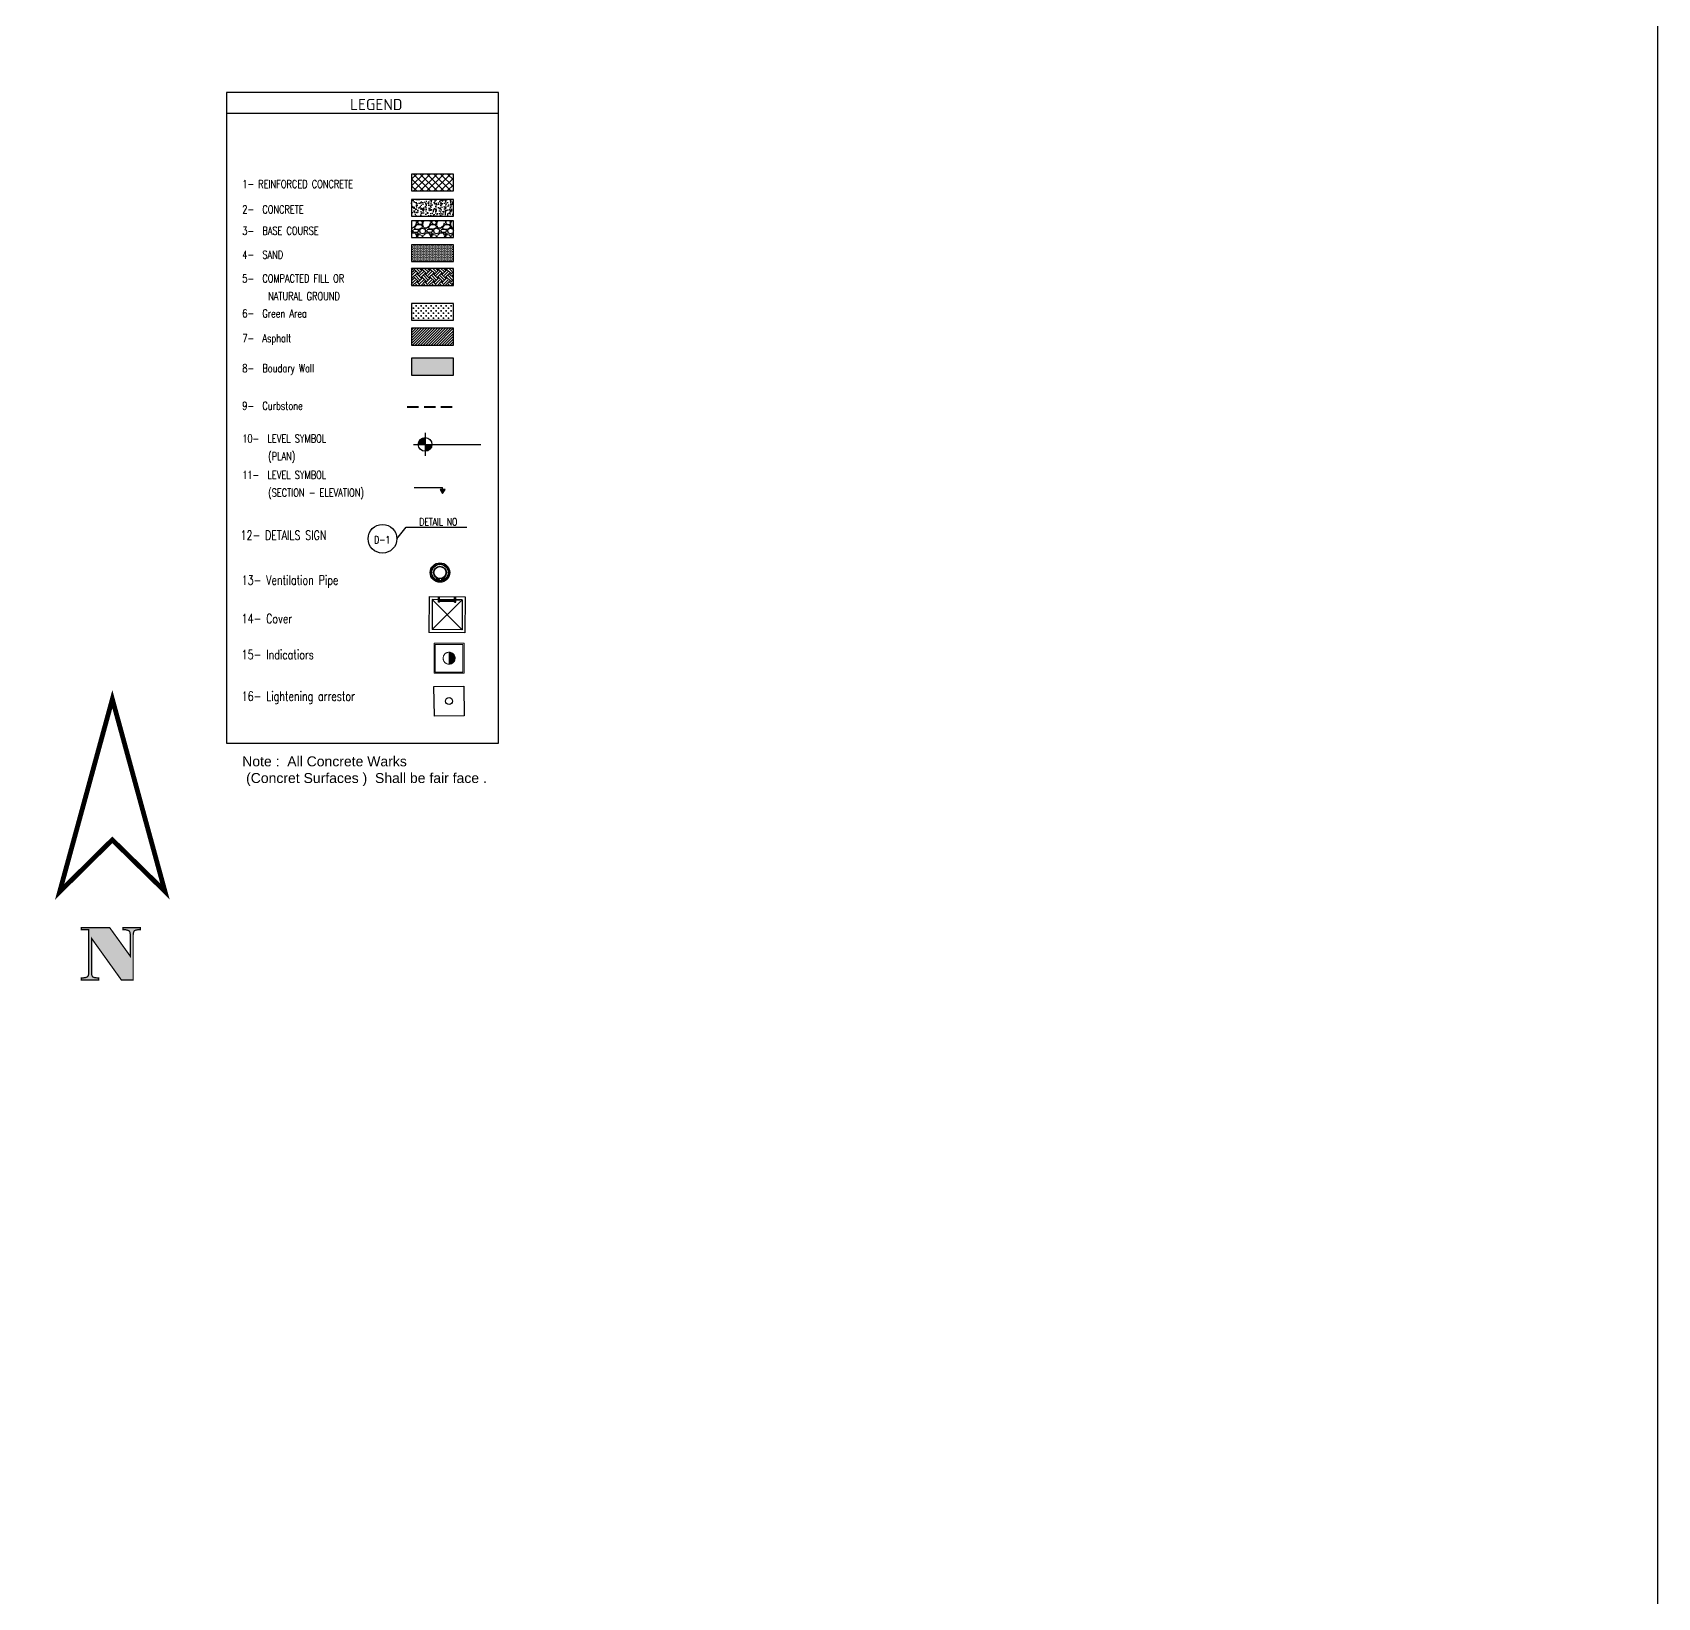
# Model space of a CAD drawing. Extents: x 152089 to 152185, y 180985 to 181226.
# Drawn here: x 152152.54 to 152185.03, y 181137.6 to 181168.9 of the extents above; entities that cross this region are included whole.
import ezdxf

# ---------------------------------------------------------------- set-up
doc = ezdxf.new("R2010")
doc.units = 0
doc.header["$LTSCALE"] = 3
doc.header["$MEASUREMENT"] = 0
for name, pattern in [('AUSGEZOGEN', [0]), ('CENTER', [2, 1.25, -0.25, 0.25, -0.25]), ('DASHDOT2', [0.5, 0.25, -0.125, 0, -0.125]), ('DASHED2', [0.375, 0.25, -0.125])]:
    doc.linetypes.add(name, pattern=pattern)
for name, color, linetype in [('ceco.net 1', 7, 'CONTINUOUS'), ('DIM', 144, 'CONTINUOUS'), ('EBENE0', 7, 'AUSGEZOGEN'), ('G-Border', 4, 'CONTINUOUS'), ('G-Text Sub', 3, 'CONTINUOUS'), ('HATCH', 40, 'CONTINUOUS'), ('Hatch Concret', 8, 'CONTINUOUS'), ('MECNEK', 6, 'CONTINUOUS'), ('MHATCH', 8, 'CONTINUOUS'), ('NUMBERS', 6, 'CONTINUOUS'), ('POLI', 3, 'CONTINUOUS'), ('SEC', 4, 'CONTINUOUS'), ('TEXT', 7, 'CONTINUOUS'), ('TEXTS', 1, 'CONTINUOUS'), ('TILES', 8, 'CONTINUOUS'), ('TXT', 6, 'CONTINUOUS'), ('wall-out', 7, 'CONTINUOUS')]:
    doc.layers.add(name, color=color, linetype=linetype)
doc.layers.add('hah', color=41, linetype='CONTINUOUS', lineweight=9)
doc.styles.add('1 - 3.5mm', font='isocpeur.ttf', dxfattribs={"height": 3.5})
doc.styles.add('ROMANS', font='romans.shx')
pattern_1 = [(90.0871826, (151837.7961977, 180671.967731), (-0.00449999479, -6.8473e-06), []), (90.0871826, (151837.7946977, 180671.9677285), (-0.00449999479, -6.8473e-06), [0.0015, -0.0015]), (90.0871826, (151837.7931977, 180671.9677263), (-0.00449999479, -6.8473e-06), [0.0015, -0.0015])]

msp = doc.modelspace()

# ---------------------------------------------------------------- hatches: boundary and pattern name
at = {"layer": 'DIM', "linetype": 'DASHED2', "ltscale": 0.9}
msp.add_hatch(color=3, dxfattribs=at).paths.add_polyline_path([(152154.085, 181150.996), (152153.519, 181150.996), (152153.519, 181150.955), (152153.667, 181150.955), (152153.667, 181150.102), (152153.667, 181150.086), (152153.666, 181150.069), (152153.663, 181150.056), (152153.659, 181150.042), (152153.655, 181150.031), (152153.649, 181150.022), (152153.642, 181150.015), (152153.636, 181150.01), (152153.629, 181150.005), (152153.619, 181150.003), (152153.608, 181149.999), (152153.596, 181149.996), (152153.581, 181149.993), (152153.565, 181149.991), (152153.547, 181149.989), (152153.528, 181149.989), (152153.519, 181149.989), (152153.519, 181149.948), (152153.866, 181149.948), (152153.866, 181149.989), (152153.844, 181149.989), (152153.823, 181149.991), (152153.806, 181149.993), (152153.789, 181149.996), (152153.776, 181149.999), (152153.765, 181150.003), (152153.755, 181150.005), (152153.749, 181150.01), (152153.743, 181150.015), (152153.738, 181150.022), (152153.734, 181150.031), (152153.73, 181150.044), (152153.727, 181150.056), (152153.724, 181150.071), (152153.723, 181150.088), (152153.723, 181150.106), (152153.723, 181150.781), (152154.32, 181149.948), (152154.555, 181149.948), (152154.555, 181150.831), (152154.555, 181150.85), (152154.557, 181150.867), (152154.559, 181150.883), (152154.562, 181150.897), (152154.566, 181150.907), (152154.57, 181150.918), (152154.576, 181150.927), (152154.581, 181150.933), (152154.588, 181150.937), (152154.598, 181150.941), (152154.608, 181150.946), (152154.621, 181150.948), (152154.636, 181150.951), (152154.652, 181150.954), (152154.668, 181150.955), (152154.687, 181150.955), (152154.698, 181150.955), (152154.698, 181150.996), (152154.351, 181150.996), (152154.351, 181150.955), (152154.355, 181150.955), (152154.376, 181150.955), (152154.395, 181150.954), (152154.412, 181150.951), (152154.429, 181150.948), (152154.442, 181150.944), (152154.455, 181150.94), (152154.466, 181150.935), (152154.474, 181150.929), (152154.479, 181150.924), (152154.483, 181150.917), (152154.489, 181150.907), (152154.491, 181150.895), (152154.494, 181150.882), (152154.497, 181150.867), (152154.498, 181150.85), (152154.498, 181150.831), (152154.498, 181150.423)])
at = {"layer": 'hah', "linetype": 'CENTER', "ltscale": 2}
h = msp.add_hatch(dxfattribs=at)
h.set_pattern_fill('INSUL', color=8, scale=0.012, angle=90.0872, style=0)
h.set_pattern_definition(pattern_1)
h.paths.add_polyline_path([(152160.87, 181156.504), (152160.871, 181156.384), (152160.991, 181156.384, 0.414214)])
h = msp.add_hatch(dxfattribs=at)
h.set_pattern_fill('INSUL', color=8, scale=0.012, angle=90.0872, style=0)
h.set_pattern_definition(pattern_1)
h.paths.add_polyline_path([(152160.871, 181156.384), (152160.871, 181156.264, 0.414214), (152160.991, 181156.384)])
at = {"layer": 'HATCH', "lineweight": -3, "ltscale": 10}
msp.add_hatch(color=253, dxfattribs=at).paths.add_polyline_path([(152160.956, 181162.046), (152160.956, 181162.384), (152160.12, 181162.384), (152160.12, 181162.046)])
at = {"layer": 'HATCH'}
h = msp.add_hatch(color=256, dxfattribs=at)
h.paths.add_polyline_path([(152160.688, 181157.922), (152160.688, 181157.926, 0.029495), (152160.708, 181157.928), (152160.709, 181157.923, -0.029495)])
h.paths.add_polyline_path([(152160.597, 181157.953), (152160.594, 181157.949, -0.029495), (152160.578, 181157.961), (152160.581, 181157.965, 0.029495)])
h.paths.add_polyline_path([(152160.67, 181158.267), (152160.669, 181158.272, -0.029495), (152160.69, 181158.273), (152160.69, 181158.268, 0.029495)])
h.paths.add_polyline_path([(152160.781, 181158.242), (152160.783, 181158.246, -0.029495), (152160.8, 181158.234), (152160.797, 181158.23, 0.029495)])
h = msp.add_hatch(color=256, dxfattribs=at)
h.paths.add_polyline_path([(152160.797, 181158.035), (152160.792, 181158.036, 0.061675), (152160.804, 181158.064), (152160.809, 181158.062, -0.059213)])
h.paths.add_polyline_path([(152160.809, 181158.062), (152160.804, 181158.064, 0.061675), (152160.809, 181158.093), (152160.814, 181158.091, -0.059213)])
h.paths.add_polyline_path([(152160.751, 181158.206), (152160.75, 181158.201, 0.061675), (152160.723, 181158.213), (152160.724, 181158.217, -0.059213)])
h.paths.add_polyline_path([(152160.712, 181158.22), (152160.714, 181158.218), (152160.714, 181158.22, -0.022011), (152160.724, 181158.217), (152160.723, 181158.213, 0.061675), (152160.694, 181158.217), (152160.695, 181158.222, -0.033393)])
h.paths.add_polyline_path([(152160.569, 181158.133), (152160.574, 181158.131, 0.061675), (152160.569, 181158.102), (152160.564, 181158.104, -0.059213)])
h.paths.add_polyline_path([(152160.574, 181158.131), (152160.569, 181158.133, -0.059213), (152160.581, 181158.16), (152160.585, 181158.158, 0.061675)])
h.paths.add_polyline_path([(152160.654, 181157.977), (152160.655, 181157.982, 0.061675), (152160.684, 181157.977), (152160.683, 181157.973, -0.059213)])
h.paths.add_polyline_path([(152160.627, 181157.989), (152160.628, 181157.994, 0.061675), (152160.655, 181157.982), (152160.654, 181157.977, -0.059213)])
at = {"layer": 'Hatch Concret'}
h = msp.add_hatch(dxfattribs=at)
h.set_pattern_fill('ANSI37', color=8, scale=0.767719, style=0)
h.set_pattern_definition([(45, (152003.37233, 181220.25364), (-0.06785738, 0.06785738), []), (135, (152003.37233, 181220.25364), (-0.06785738, -0.06785738), [])])
h.paths.add_polyline_path([(152160.956, 181165.73), (152160.956, 181166.068), (152160.12, 181166.068), (152160.12, 181165.73)])
at = {"layer": 'MHATCH', "linetype": 'Continuous'}
msp.add_hatch(color=256, dxfattribs=at).paths.add_polyline_path([(152160.694, 181159.76), (152160.79, 181159.76), (152160.742, 181159.678)])
at = {"layer": 'TEXT', "linetype": 'Continuous'}
h = msp.add_hatch(dxfattribs=at)
h.set_pattern_fill('AR-CONC', color=8, scale=0.019193, style=0)
h.set_pattern_definition([(50, (152437.0075, 181171.39795), (0.137663504, -0.012043996), [0.014394725, -0.15834197]), (355, (152437.0075, 181171.39795), (-0.0266305, 0.14436798), [0.01151578, -0.12667358]), (100.4514, (152437.01897, 181171.39694), (0.11103311, 0.1323239), [0.01223363, -0.13456997]), (46.1842, (152437.0075, 181171.43633), (0.20483521, -0.03176801), [0.02159209, -0.23751296]), (96.6356, (152437.02457, 181171.43369), (0.1793895, 0.18696211), [0.01835045, -0.20185492]), (351.1842, (152437.0075, 181171.43633), (0.17938935, 0.18696225), [0.01727367, -0.19001036]), (21, (152437.02669, 181171.42674), (0.11456417, -0.077274507), [0.014394725, -0.15834197]), (326, (152437.02669, 181171.42674), (0.04669943, 0.1391778), [0.01151578, -0.12667358]), (71.4514, (152437.03624, 181171.4203), (0.161263645, 0.06190317), [0.01223363, -0.13456997]), (37.5, (152437.0075, 181171.397947), (0.002333837, 0.063892205), [0, -0.12513814, 0, -0.128592873, 0, -0.1271534]), (7.5, (152437.0075, 181171.39795), (0.050490847, 0.075699306), [0, -0.07331713, 0, -0.122259194, 0, -0.04846224]), (327.5, (152436.9647, 181171.397947), (0.102456359, -0.004328949), [0, -0.047982415, 0, -0.149705136, 0, -0.1986472]), (317.5, (152436.945505, 181171.39795), (0.111930724, 0.019213115), [0, -0.06237714, 0, -0.099419565, 0, -0.1410683])])
h.paths.add_polyline_path([(152160.956, 181165.223), (152160.956, 181165.561), (152160.12, 181165.561), (152160.12, 181165.223)])
h = msp.add_hatch(dxfattribs=at)
h.set_pattern_fill('DOTS', color=8, scale=0.383859, style=0)
h.set_pattern_definition([(1e-15, (152003.372334, 181222.118668), (0.011995604, 0.0239912077), [0, -0.0239912077])])
h.paths.add_polyline_path([(152160.956, 181164.317), (152160.956, 181164.655), (152160.12, 181164.655), (152160.12, 181164.317)])
h = msp.add_hatch(dxfattribs=at)
h.set_pattern_fill('EARTH', color=8, scale=0.460631, angle=45, style=0)
h.set_pattern_definition([(45, (152437.0075, 181173.28774), (0, 0.16285772), [0.1151578, -0.1151578]), (45, (152436.97696, 181173.31828), (0, 0.16285772), [0.1151578, -0.1151578]), (45, (152436.94643, 181173.34882), (0, 0.16285772), [0.1151578, -0.1151578]), (135, (152436.94643, 181173.36917), (-0.16285772, 7e-17), [0.1151578, -0.1151578]), (135, (152436.97696, 181173.39971), (-0.16285772, 7e-17), [0.1151578, -0.1151578]), (135, (152437.0075, 181173.43024), (-0.16285772, 7e-17), [0.1151578, -0.1151578])])
h.paths.add_polyline_path([(152160.956, 181163.842), (152160.956, 181164.18), (152160.12, 181164.18), (152160.12, 181163.842)])
at = {"layer": 'TEXTS'}
h = msp.add_hatch(dxfattribs=at)
h.set_pattern_fill('CROSS', color=3, scale=0.2)
h.set_pattern_definition([(0, (0, -41.566984), (0.05, 0.05), [0.025, -0.075]), (90, (0.0125, -41.579484), (-0.05, 0.05), [0.025, -0.075])])
h.paths.add_polyline_path([(152160.956, 181163.143), (152160.956, 181163.481), (152160.12, 181163.481), (152160.12, 181163.143)])
h = msp.add_hatch(dxfattribs=at)
h.set_pattern_fill('ANSI31', color=8, scale=0.3)
h.set_pattern_definition([(45, (0, -41.76407), (-0.0265165042945, 0.0265165042945), [])])
h.paths.add_polyline_path([(152160.956, 181162.647), (152160.956, 181162.984), (152160.12, 181162.984), (152160.12, 181162.647)])
at = {"layer": 'TILES', "linetype": 'Continuous'}
h = msp.add_hatch(dxfattribs=at)
h.set_pattern_fill('GRAVEL', color=8, scale=0.28, style=0)
h.set_pattern_definition([(228.0128, (152156.62156, 181156.808663), (-2.239999505, -2.520000376), [0.03767, -3.7293446]), (184.9697, (152156.59636, 181156.780663), (3.360000294, 0.279997566), [0.064643, -6.399659]), (132.5104, (152156.53196, 181156.775063), (2.7999974, -3.08000243), [0.0455806, -4.512489]), (267.2737, (152156.42276, 181156.705063), (0.279998885, 5.600000083), [0.0588666, -5.827796]), (292.8337, (152156.41996, 181156.646263), (-1.400002774, 3.359998995), [0.0577234, -5.7146244]), (357.2737, (152156.44236, 181156.593063), (-5.600000083, 0.279998885), [0.0588666, -5.827796]), (37.6942, (152156.50116, 181156.590263), (-3.640002057, -2.799997313), [0.077848, -7.7069577]), (72.2553, (152156.56276, 181156.637863), (1.960003014, 6.159998945), [0.0734966, -7.27617]), (121.4296, (152156.58516, 181156.707863), (-2.240002306, 3.63999861), [0.059066, -5.8475404]), (175.2364, (152156.55436, 181156.758263), (3.080000265, -0.27999763), [0.067433, -3.3042136]), (222.3974, (152156.48716, 181156.7638625), (-3.360002058, -3.079997783), [0.0872054, -8.633345]), (138.8141, (152156.69996, 181156.702263), (-1.960000825, 1.67999925), [0.029764, -2.9466763]), (171.4692, (152156.67756, 181156.721863), (3.63999952, -0.560002215), [0.0566264, -5.606023]), (225, (152156.62156, 181156.73026), (-3e-17, -0.28), [0.039598, -0.356382]), (203.1986, (152156.60196, 181156.763863), (1.39999992, 0.56000037), [0.021324, -2.111092]), (291.8014, (152156.58236, 181156.75546), (-0.27999997, 0.84000008), [0.030157, -1.4776894]), (30.9638, (152156.59356, 181156.727463), (0.83999945, 0.5600007), [0.04898, -1.5836864]), (161.5651, (152156.63556, 181156.75266), (0.5600001, -0.27999955), [0.0354175, -0.85002]), (16.3895, (152156.41996, 181156.755463), (2.800000616, 0.83999796), [0.049616, -4.9119966]), (70.3462, (152156.46756, 181156.769463), (-1.11999867, -3.080000598), [0.041625, -4.120874]), (293.1986, (152156.63556, 181156.808663), (-0.56000037, 1.39999992), [0.042648, -2.089768]), (343.6105, (152156.65236, 181156.769463), (-2.800000616, 0.83999796), [0.049616, -4.9119966]), (339.444, (152156.41996, 181156.581863), (-1.40000052, 0.55999888), [0.0478464, -2.344475]), (294.7751, (152156.46476, 181156.565063), (-1.399997813, 3.08000096), [0.04009, -3.9689]), (66.8014, (152156.63836, 181156.528663), (0.56000037, 1.39999992), [0.042648, -2.089768]), (17.354, (152156.65516, 181156.567863), (-3.640000565, -1.11999846), [0.0469367, -4.6467187]), (69.444, (152156.50116, 181156.528663), (-0.55999888, -1.40000052), [0.023923, -2.368398]), (101.3099, (152156.62156, 181156.52866), (-0.27999934, 1.1200002), [0.014277, -1.413448]), (165.9638, (152156.61876, 181156.54266), (0.84000015, -0.27999946), [0.0577234, -1.096746]), (186.009, (152156.56276, 181156.556663), (2.79999993, 0.27999981), [0.053494, -5.2958984]), (303.6901, (152156.59356, 181156.70226), (-0.2800004, 0.5599999), [0.040382, -0.969172]), (353.1572, (152156.61596, 181156.668663), (4.759999822, -0.56000224), [0.0705023, -6.9797176]), (60.9454, (152156.68596, 181156.660263), (-1.12000001, -1.96000011), [0.0288277, -2.853949]), (90, (152156.69996, 181156.68546), (-0.28, 0.28), [0.0168, -0.2632]), (120.2564, (152156.55716, 181156.565063), (1.11999857, -1.960000688), [0.038899, -3.8509856]), (48.0128, (152156.53756, 181156.598663), (2.239999505, 2.520000376), [0.07534, -3.6916746]), (0, (152156.58796, 181156.65466), (0.28, 0.28), [0.0728, -0.2072]), (325.3048, (152156.66076, 181156.654663), (-2.799998393, 1.96000241), [0.044272, -4.382917]), (254.0546, (152156.69716, 181156.629463), (-0.27999997, -1.12000004), [0.0407686, -1.997662]), (207.646, (152156.68596, 181156.590263), (-5.319998826, -2.80000216), [0.066378, -6.5714527]), (175.4261, (152156.62716, 181156.559463), (-3.640000156, 0.279998544), [0.0702237, -6.9521407])])
h.paths.add_polyline_path([(152160.956, 181164.796), (152160.956, 181165.133), (152160.12, 181165.133), (152160.12, 181164.796)])

# ---------------------------------------------------------------- linework, layer by layer
at = {"layer": 'ceco.net 1', "color": 3, "const_width": 0.0961, "elevation": -506.571}
msp.add_lwpolyline([(152153.085, 181151.711), (152154.139, 181155.565), (152155.191, 181151.72), (152154.138, 181152.752)], close=True, dxfattribs=at)
at = {"layer": 'ceco.net 1', "color": 3, "const_width": 0.026, "elevation": -506.571}
msp.add_lwpolyline([(152153.723, 181150.106), (152153.723, 181150.088), (152153.724, 181150.071), (152153.727, 181150.056), (152153.73, 181150.044), (152153.734, 181150.031), (152153.738, 181150.022), (152153.743, 181150.015), (152153.749, 181150.01), (152153.755, 181150.005), (152153.765, 181150.003), (152153.776, 181149.999), (152153.789, 181149.996), (152153.806, 181149.993), (152153.823, 181149.991), (152153.844, 181149.989), (152153.866, 181149.989), (152153.866, 181149.948), (152153.519, 181149.948), (152153.519, 181149.989), (152153.528, 181149.989), (152153.547, 181149.989), (152153.565, 181149.991), (152153.581, 181149.993), (152153.596, 181149.996), (152153.608, 181149.999), (152153.619, 181150.003), (152153.629, 181150.005), (152153.636, 181150.01), (152153.642, 181150.015), (152153.649, 181150.022), (152153.655, 181150.031), (152153.659, 181150.042), (152153.663, 181150.056), (152153.666, 181150.069), (152153.667, 181150.086), (152153.667, 181150.102), (152153.667, 181150.955), (152153.519, 181150.955), (152153.519, 181150.996), (152154.085, 181150.996), (152154.498, 181150.423), (152154.498, 181150.831), (152154.498, 181150.85), (152154.497, 181150.867), (152154.494, 181150.882), (152154.491, 181150.895), (152154.489, 181150.907), (152154.483, 181150.917), (152154.479, 181150.924), (152154.474, 181150.929), (152154.466, 181150.935), (152154.455, 181150.94), (152154.442, 181150.944), (152154.429, 181150.948), (152154.412, 181150.951), (152154.395, 181150.954), (152154.376, 181150.955), (152154.355, 181150.955), (152154.351, 181150.955), (152154.351, 181150.996), (152154.698, 181150.996), (152154.698, 181150.955), (152154.687, 181150.955), (152154.668, 181150.955), (152154.652, 181150.954), (152154.636, 181150.951), (152154.621, 181150.948), (152154.608, 181150.946), (152154.598, 181150.941), (152154.588, 181150.937), (152154.581, 181150.933), (152154.576, 181150.927), (152154.57, 181150.918), (152154.566, 181150.907), (152154.562, 181150.897), (152154.559, 181150.883), (152154.557, 181150.867), (152154.555, 181150.85), (152154.555, 181150.831), (152154.555, 181149.948), (152154.32, 181149.948), (152153.723, 181150.781), (152153.723, 181150.106), (152153.723, 181150.106)], dxfattribs=at)
at = {"layer": 'EBENE0', "color": 8, "linetype": 'AUSGEZOGEN'}
for p, q in [((152160.471, 181157.615), (152160.469, 181156.895)), ((152160.471, 181157.615), (152161.191, 181157.614)), ((152160.471, 181157.615), (152161.191, 181157.614)), ((152160.657, 181157.507), (152160.657, 181157.615)), ((152160.657, 181157.507), (152160.657, 181157.615)), ((152160.681, 181157.507), (152160.681, 181157.615)), ((152160.681, 181157.507), (152160.681, 181157.615)), ((152160.981, 181157.506), (152160.981, 181157.614)), ((152160.981, 181157.506), (152160.981, 181157.614)), ((152161.005, 181157.506), (152161.005, 181157.614)), ((152161.005, 181157.506), (152161.005, 181157.614)), ((152161.191, 181157.614), (152161.189, 181156.894)), ((152161.191, 181157.614), (152161.189, 181156.894)), ((152161.191, 181157.614), (152161.189, 181156.894)), ((152160.531, 181157.555), (152160.53, 181156.955)), ((152160.531, 181157.555), (152160.53, 181156.955)), ((152161.131, 181157.554), (152160.53, 181156.955)), ((152161.131, 181157.554), (152160.53, 181156.955)), ((152161.131, 181157.554), (152160.531, 181157.555)), ((152160.531, 181157.555), (152161.13, 181156.954)), ((152160.531, 181157.555), (152161.13, 181156.954)), ((152160.681, 181157.507), (152160.657, 181157.507)), ((152160.681, 181157.507), (152160.657, 181157.507)), ((152160.981, 181157.542), (152160.681, 181157.543)), ((152160.981, 181157.542), (152160.681, 181157.543)), ((152160.981, 181157.518), (152160.681, 181157.519)), ((152160.981, 181157.518), (152160.681, 181157.519)), ((152160.981, 181157.506), (152161.005, 181157.506)), ((152160.981, 181157.506), (152161.005, 181157.506)), ((152161.131, 181157.554), (152161.13, 181156.954)), ((152161.131, 181157.554), (152161.13, 181156.954)), ((152161.13, 181156.954), (152160.53, 181156.955)), ((152161.13, 181156.954), (152160.53, 181156.955)), ((152161.189, 181156.894), (152160.469, 181156.895)), ((152161.189, 181156.894), (152160.469, 181156.895))]:
    msp.add_line(p, q, dxfattribs=at)
msp.add_lwpolyline([(152160.569, 181155.82), (152161.163, 181155.827), (152161.171, 181155.234), (152160.577, 181155.226)], close=True, dxfattribs=at)
msp.add_circle((152160.87, 181155.527), 0.069, dxfattribs=at)
at = {"layer": 'G-Border', "ltscale": 100}
msp.add_line((152161.862, 181167.281), (152156.42, 181167.281), dxfattribs=at)
at = {"layer": 'hah', "color": 8, "ltscale": 2}
for p, q in [((152160.57, 181156.683), (152161.17, 181156.684)), ((152160.571, 181156.083), (152160.57, 181156.683)), ((152160.594, 181156.659), (152161.146, 181156.66)), ((152160.595, 181156.107), (152160.594, 181156.659)), ((152161.147, 181156.108), (152161.146, 181156.66)), ((152161.171, 181156.084), (152161.17, 181156.684)), ((152160.571, 181156.083), (152161.171, 181156.084)), ((152160.595, 181156.107), (152161.147, 181156.108))]:
    msp.add_line(p, q, dxfattribs=at)
at = {"layer": 'hah', "color": 8, "linetype": 'CENTER', "ltscale": 2}
msp.add_circle((152160.871, 181156.384), 0.12, dxfattribs=at)
at = {"layer": 'HATCH'}
for p, q in [((152160.617, 181157.948), (152160.628, 181157.986)), ((152160.619, 181157.947), (152160.631, 181157.985)), ((152160.622, 181157.945), (152160.633, 181157.983)), ((152160.625, 181157.944), (152160.636, 181157.982)), ((152160.628, 181157.943), (152160.639, 181157.981)), ((152160.631, 181157.942), (152160.642, 181157.979)), ((152160.634, 181157.941), (152160.645, 181157.978)), ((152160.637, 181157.94), (152160.648, 181157.977)), ((152160.639, 181157.939), (152160.65, 181157.976)), ((152160.642, 181157.938), (152160.653, 181157.975)), ((152160.645, 181157.937), (152160.656, 181157.975)), ((152160.648, 181157.936), (152160.659, 181157.974)), ((152160.651, 181157.936), (152160.662, 181157.973)), ((152160.654, 181157.935), (152160.665, 181157.973)), ((152160.657, 181157.934), (152160.668, 181157.972)), ((152160.66, 181157.934), (152160.671, 181157.972)), ((152160.663, 181157.933), (152160.674, 181157.971)), ((152160.666, 181157.933), (152160.678, 181157.971)), ((152160.669, 181157.932), (152160.681, 181157.971)), ((152160.713, 181157.972), (152160.716, 181157.973)), ((152160.713, 181157.973), (152160.732, 181157.937)), ((152160.716, 181157.966), (152160.785, 181158.004)), ((152160.719, 181157.961), (152160.788, 181157.998)), ((152160.719, 181157.974), (152160.738, 181157.939)), ((152160.722, 181157.956), (152160.79, 181157.993)), ((152160.725, 181157.95), (152160.793, 181157.988)), ((152160.725, 181157.976), (152160.744, 181157.941)), ((152160.728, 181157.945), (152160.796, 181157.982))]:
    msp.add_line(p, q, dxfattribs=at)
at = {"layer": 'MECNEK'}
for p, q in [((152160.578, 181157.961), (152160.581, 181157.965)), ((152160.615, 181157.949), (152160.626, 181157.987)), ((152160.627, 181157.989), (152160.628, 181157.994)), ((152160.671, 181157.932), (152160.682, 181157.971)), ((152160.683, 181157.973), (152160.684, 181157.977)), ((152160.688, 181157.922), (152160.688, 181157.926)), ((152160.709, 181157.923), (152160.708, 181157.928))]:
    msp.add_line(p, q, dxfattribs=at)
for radius in [0.195, 0.171, 0.168, 0.166, 0.127, 0.125, 0.12]:
    msp.add_circle((152160.689, 181158.097), radius, dxfattribs=at)
for start, end in [(230.7328, 237.4906), (269.7458, 276.5036)]:
    msp.add_arc((152160.689, 181158.097), 0.176, start, end, dxfattribs=at)
at = {"layer": 'MECNEK', "linetype": 'DASHED2', "ltscale": 5}
msp.add_arc((152160.689, 181158.097), 0.176, 237.4906, 269.7458, dxfattribs=at)
at = {"layer": 'NUMBERS', "color": 8, "linetype": 'DASHDOT2'}
msp.add_line((152160.757, 181157.551), (152161.09, 181157.554), dxfattribs=at)
at = {"layer": 'SEC', "color": 1, "ltscale": 0.07}
for p, q in [((152160.173, 181159.799), (152160.742, 181159.799)), ((152160.694, 181159.76), (152160.742, 181159.678)), ((152160.79, 181159.76), (152160.694, 181159.76)), ((152160.742, 181159.753), (152160.742, 181159.799)), ((152160.742, 181159.678), (152160.79, 181159.76))]:
    msp.add_line(p, q, dxfattribs=at)
at = {"layer": 'TEXT', "color": 7}
for p, q in [((152160.39, 181160.891), (152160.39, 181160.432)), ((152160.161, 181160.661), (152161.504, 181160.661)), ((152159.826, 181158.773), (152160.014, 181159.004)), ((152160.014, 181159.004), (152161.223, 181159.004))]:
    msp.add_line(p, q, dxfattribs=at)
at = {"layer": 'TEXT', "color": 7, "linetype": 'Continuous'}
for points in [[(152160.12, 181165.223), (152160.956, 181165.223), (152160.956, 181165.561), (152160.12, 181165.561)], [(152160.12, 181164.317), (152160.956, 181164.317), (152160.956, 181164.655), (152160.12, 181164.655)], [(152160.12, 181163.842), (152160.956, 181163.842), (152160.956, 181164.18), (152160.12, 181164.18)], [(152160.12, 181163.143), (152160.956, 181163.143), (152160.956, 181163.481), (152160.12, 181163.481)], [(152160.12, 181162.647), (152160.956, 181162.647), (152160.956, 181162.984), (152160.12, 181162.984)], [(152160.12, 181162.046), (152160.956, 181162.046), (152160.956, 181162.384), (152160.12, 181162.384)]]:
    msp.add_lwpolyline(points, close=True, dxfattribs=at)
at = {"layer": 'TEXT', "color": 7, "const_width": 0.138}
for points in [[(152160.39, 181160.73, 0.414214), (152160.322, 181160.661)], [(152160.39, 181160.593, 0.414214), (152160.459, 181160.661)]]:
    msp.add_lwpolyline(points, format="xyb", dxfattribs=at)
at = {"layer": 'TEXT', "color": 7}
for centre, radius in [((152160.39, 181160.661), 0.138), ((152159.539, 181158.773), 0.287)]:
    msp.add_circle(centre, radius, dxfattribs=at)
at = {"layer": 'TEXTS', "color": 4, "linetype": 'DASHED2', "lineweight": 40, "ltscale": 0.3}
msp.add_line((152160.034, 181161.413), (152161.042, 181161.413), dxfattribs=at)
at = {"layer": 'TEXTS'}
msp.add_lwpolyline([(152088.983, 181226.11), (152185.029, 181226.11), (152185.029, 180984.801), (152088.983, 180984.801)], close=True, dxfattribs=at)
at = {"layer": 'TILES', "color": 7, "linetype": 'Continuous'}
for points in [[(152160.12, 181165.73), (152160.956, 181165.73), (152160.956, 181166.068), (152160.12, 181166.068)], [(152160.12, 181164.796), (152160.956, 181164.796), (152160.956, 181165.133), (152160.12, 181165.133)]]:
    msp.add_lwpolyline(points, close=True, dxfattribs=at)
at = {"layer": 'wall-out'}
msp.add_lwpolyline([(152161.862, 181167.701), (152156.42, 181167.701), (152156.42, 181154.684), (152161.862, 181154.684)], close=True, dxfattribs=at)

# ---------------------------------------------------------------- texts
at = {"layer": 'G-Text Sub', "ltscale": 100, "insert": (152159.367, 181167.347), "char_height": 0.22176, "attachment_point": 7, "style": '1 - 3.5mm'}
msp.add_mtext('\\pi-0.47678;LEGEND', dxfattribs=at)
at = {"layer": 'POLI', "color": 6, "insert": (152156.735, 181154.421), "char_height": 0.2, "width": 5.25057, "attachment_point": 1, "style": 'ROMANS'}
msp.add_mtext('{\\fArial|b0|i0|c0|p34;Note :  All Concrete Warks\\P (Concret Surfaces )  Shall be fair face .}', dxfattribs=at)
at = {"layer": 'TXT', "color": 7, "style": 'ROMANS', "width": 0.75}
for s, height, p in [('1- REINFORCED CONCRETE', 0.15994, (152156.737, 181165.788)), ('2-  CONCRETE', 0.15994, (152156.737, 181165.281)), ('3-  BASE COURSE', 0.15994, (152156.737, 181164.853)), ('4-  SAND', 0.1599, (152156.737, 181164.375)), ('5-  COMPACTED FILL OR ', 0.15994, (152156.737, 181163.9)), ('NATURAL GROUND', 0.15994, (152157.252, 181163.545)), ('6-  Green Area ', 0.15994, (152156.737, 181163.201)), ('7-  Asphalt ', 0.15994, (152156.737, 181162.705)), ('8-  Boudary Wall', 0.15994, (152156.737, 181162.104)), ('9-  Curbstone ', 0.15994, (152156.737, 181161.353)), ('10-  LEVEL SYMBOL', 0.15994, (152156.737, 181160.698)), ('(PLAN)', 0.1599, (152157.252, 181160.343)), ('11-  LEVEL SYMBOL', 0.15994, (152156.737, 181159.971)), ('(SECTION - ELEVATION)', 0.15994, (152157.252, 181159.616)), ('12- DETAILS SIGN', 0.18541, (152156.702, 181158.751)), ('DETAIL NO', 0.1483, (152160.277, 181159.036)), ('D-1', 0.1483, (152159.374, 181158.68)), ('13- Ventilation Pipe', 0.18541, (152156.725, 181157.854)), ('14- Cover', 0.1854, (152156.725, 181157.084)), ('15- Indicatiors', 0.18541, (152156.725, 181156.364)), ('16- Lightening arrestor', 0.18541, (152156.725, 181155.532))]:
    msp.add_text(s, height=height, dxfattribs=at).set_placement(p)

doc.saveas('drawing.dxf')
